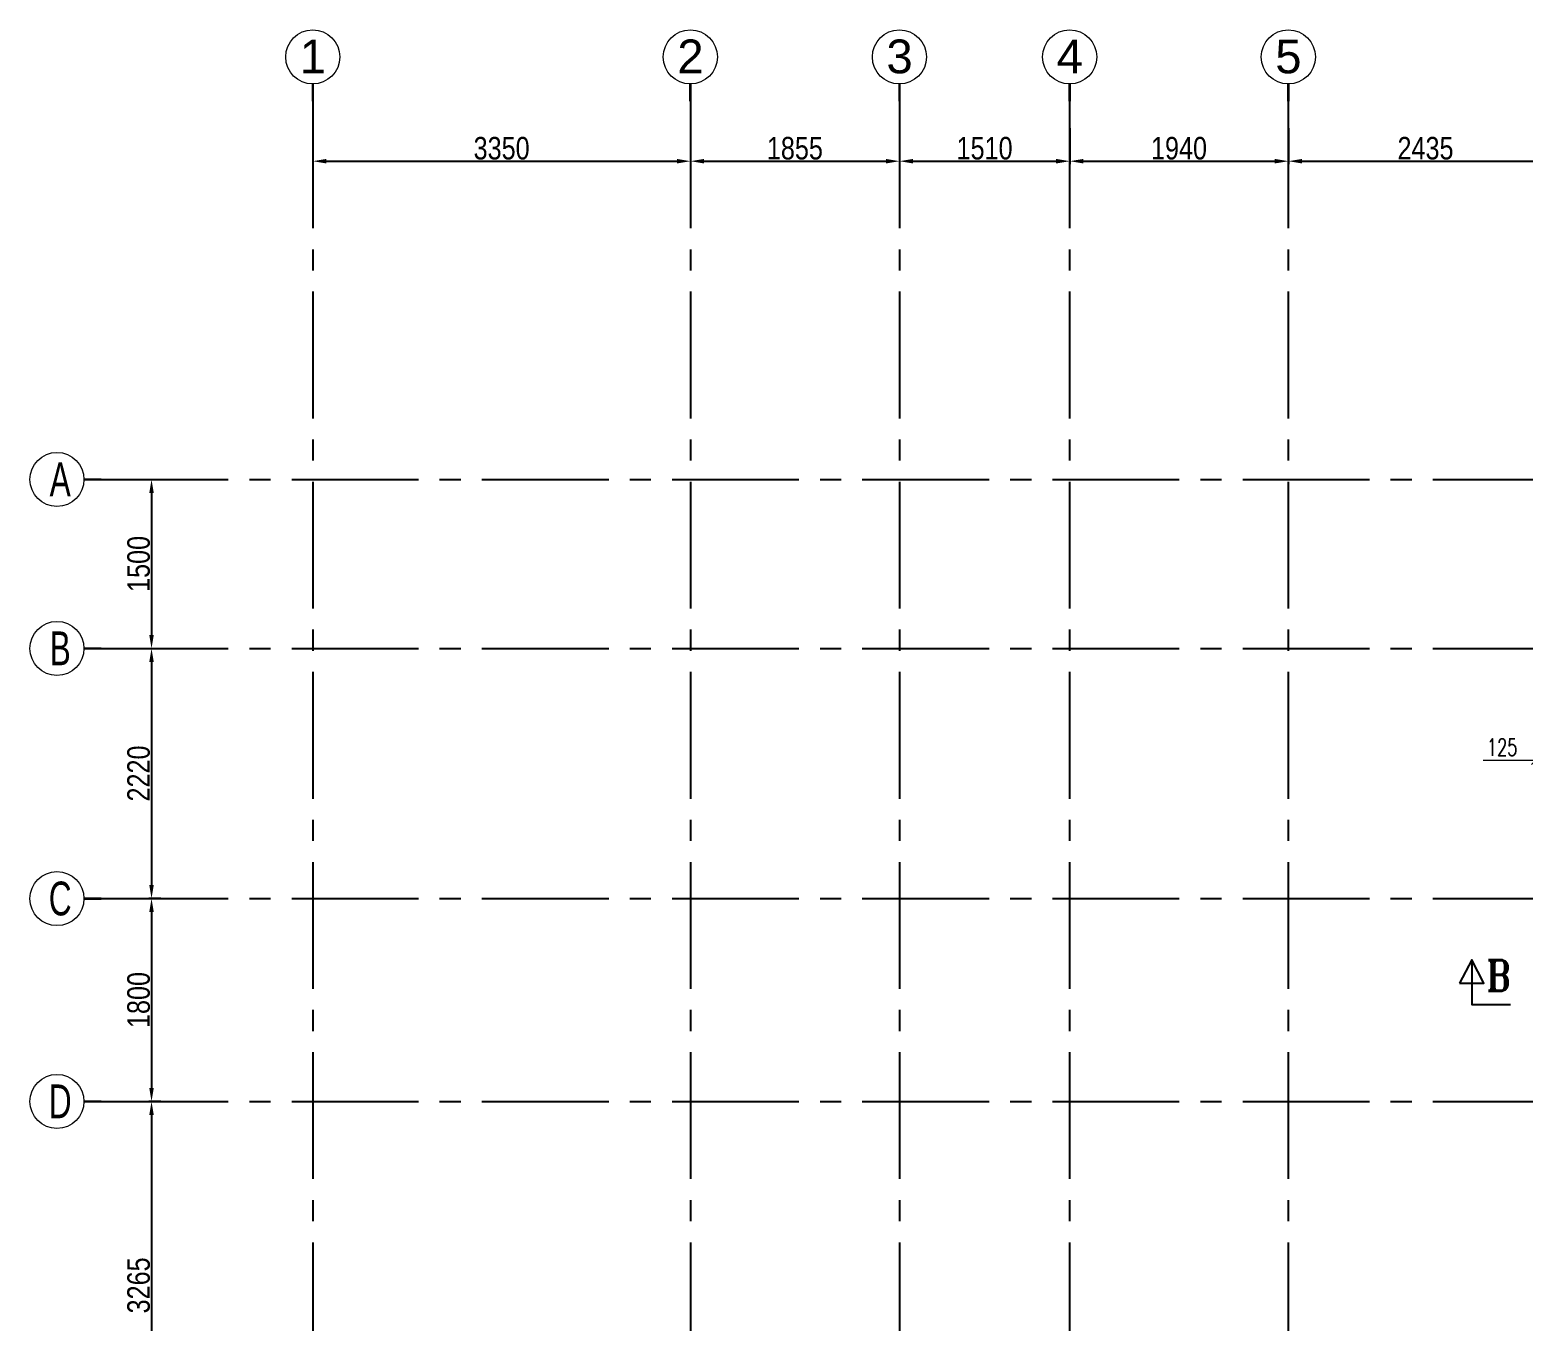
# Model space of a CAD drawing. Header units: millimetres. Extents: x 1255966 to 1543012, y 318612 to 465611.
# Drawn here: x 1363246 to 1376494, y 358943 to 370403 of the extents above; entities that cross this region are included whole.
import ezdxf
from ezdxf.enums import TextEntityAlignment as Align

# ---------------------------------------------------------------- set-up
doc = ezdxf.new("R2010")
doc.units = ezdxf.units.MM
doc.header["$LTSCALE"] = 500
doc.header["$MEASUREMENT"] = 0
doc.header["$PDMODE"] = 34
doc.linetypes.add('Site$0$CENTER2', pattern=[1.125, 0.75, -0.125, 0.125, -0.125])
doc.layers.get('Defpoints').update_dxf_attribs({"lineweight": 0})
doc.layers.add('dim-M', color=1, linetype='Continuous', lineweight=15)
doc.layers.add('GRID NO.', color=7, linetype='Continuous', lineweight=20)
for name, color, linetype in [('GRID', 7, 'Continuous'), ('GRID DIM', 7, 'Continuous'), ('sec', 31, 'Continuous'), ('TEXT-20', 3, 'Continuous')]:
    doc.layers.add(name, color=color, linetype=linetype)
doc.styles.add('2MM', font='romans.shx', dxfattribs={"width": 0.7})
doc.styles.add('D50', font='arial.ttf', dxfattribs={"width": 0.8})
doc.styles.add('RT', font='romant.shx', dxfattribs={"height": 8})
doc.dimstyles.new('INNER DIM', dxfattribs={"dimtxt": 200, "dimasz": 120, "dimexe": 25, "dimexo": 25, "dimgap": 12, "dimtad": 1, "dimdec": 0, "dimrnd": 5, "dimzin": 0, "dimdsep": 46, "dimtxsty": 'D50', "dimcen": 0.09, "dimdle": 25, "dimclrt": 6, "dimadec": 0, "dimazin": 0, "dimtfac": 1, "dimtdec": 0, "dimtofl": 0, "dimtmove": 1, "dimatfit": 3, "dimfxl": 75, "dimtolj": 1, "dimtzin": 0, "dimarcsym": 0})
doc.dimstyles.new('RAJESH', dxfattribs={"dimtxt": 200, "dimasz": 180, "dimexe": 100, "dimexo": 250, "dimgap": 50, "dimtad": 2, "dimdec": 0, "dimrnd": 5, "dimzin": 1, "dimdsep": 46, "dimtxsty": '2MM', "dimblk": 'OBLIQUE', "dimcen": 0, "dimdle": 100, "dimclrd": 1, "dimclre": 1, "dimclrt": 3, "dimadec": 0, "dimazin": 0, "dimtfac": 1, "dimtdec": 0, "dimtix": 1, "dimtmove": 2, "dimatfit": 3, "dimfxl": 1, "dimtolj": 1, "dimlwd": -1, "dimarcsym": 0})

# ---------------------------------------------------------------- blocks, each defined once
blk = doc.blocks.new('GRID MARK')
at = {"layer": 'GRID NO.', "const_width": 50}
blk.add_lwpolyline([(0, -541), (0, -891)], dxfattribs=at)
at = {"layer": 'GRID NO.'}
blk.add_circle((0, 0), 541, dxfattribs=at)
at = {"layer": 'GRID NO.', "style": 'D50', "width": 0.8}
blk.add_attdef('Y1', text='', height=500, dxfattribs=at).set_placement((-33, -267), align=Align.CENTER)
blk = doc.blocks.new('*D11')
at = {"layer": 'Defpoints', "color": 0, "linetype": 'Continuous', "transparency": 16777216}
for p in [(1365756, 258449), (1369106, 258449), (1369106, 258393)]:
    blk.add_point(p, dxfattribs=at)
at = {"layer": 'GRID DIM', "color": 0, "linetype": 'Continuous', "lineweight": -2, "transparency": 16777216}
for p, q in [((1365756, 258424), (1365756, 258368)), ((1369106, 258424), (1369106, 258368))]:
    blk.add_line(p, q, dxfattribs=at)
at = {"layer": 'GRID DIM', "linetype": 'Continuous', "lineweight": -2, "transparency": 16777216}
blk.add_line((1365876, 258393), (1368986, 258393), dxfattribs=at)
at = {"layer": 'GRID DIM', "linetype": 'Continuous', "transparency": 16777216}
for points in [[(1365876, 258413), (1365876, 258373), (1365756, 258393)], [(1368986, 258413), (1368986, 258373), (1369106, 258393)]]:
    blk.add_solid(points, dxfattribs=at)
at = {"layer": 'GRID DIM', "linetype": 'Continuous', "transparency": 16777216, "insert": (1367431, 258507), "char_height": 200, "attachment_point": 5, "style": 'D50'}
blk.add_mtext('\\A1;3350', dxfattribs=at)
blk = doc.blocks.new('*D12')
at = {"layer": 'Defpoints', "color": 0, "linetype": 'Continuous', "transparency": 16777216}
for p in [(1370961, 258711), (1369106, 258449), (1370961, 258393)]:
    blk.add_point(p, dxfattribs=at)
at = {"layer": 'GRID DIM', "color": 0, "linetype": 'Continuous', "lineweight": -2, "transparency": 16777216}
for p, q in [((1370961, 258686), (1370961, 258368)), ((1369106, 258424), (1369106, 258368))]:
    blk.add_line(p, q, dxfattribs=at)
at = {"layer": 'GRID DIM', "linetype": 'Continuous', "lineweight": -2, "transparency": 16777216}
blk.add_line((1369226, 258393), (1370841, 258393), dxfattribs=at)
at = {"layer": 'GRID DIM', "linetype": 'Continuous', "transparency": 16777216}
for points in [[(1369226, 258413), (1369226, 258373), (1369106, 258393)], [(1370841, 258413), (1370841, 258373), (1370961, 258393)]]:
    blk.add_solid(points, dxfattribs=at)
at = {"layer": 'GRID DIM', "linetype": 'Continuous', "transparency": 16777216, "insert": (1370033, 258507), "char_height": 200, "attachment_point": 5, "style": 'D50'}
blk.add_mtext('\\A1;1855', dxfattribs=at)
blk = doc.blocks.new('*D13')
at = {"layer": 'Defpoints', "color": 0, "linetype": 'Continuous', "transparency": 16777216}
for p in [(1370961, 258711), (1372471, 258711), (1372471, 258393)]:
    blk.add_point(p, dxfattribs=at)
at = {"layer": 'GRID DIM', "color": 0, "linetype": 'Continuous', "lineweight": -2, "transparency": 16777216}
for p, q in [((1370961, 258686), (1370961, 258368)), ((1372471, 258686), (1372471, 258368))]:
    blk.add_line(p, q, dxfattribs=at)
at = {"layer": 'GRID DIM', "linetype": 'Continuous', "lineweight": -2, "transparency": 16777216}
blk.add_line((1371081, 258393), (1372351, 258393), dxfattribs=at)
at = {"layer": 'GRID DIM', "linetype": 'Continuous', "transparency": 16777216}
for points in [[(1371081, 258413), (1371081, 258373), (1370961, 258393)], [(1372351, 258413), (1372351, 258373), (1372471, 258393)]]:
    blk.add_solid(points, dxfattribs=at)
at = {"layer": 'GRID DIM', "linetype": 'Continuous', "transparency": 16777216, "insert": (1371716, 258507), "char_height": 200, "attachment_point": 5, "style": 'D50'}
blk.add_mtext('\\A1;1510', dxfattribs=at)
blk = doc.blocks.new('*D14')
at = {"layer": 'Defpoints', "color": 0, "linetype": 'Continuous', "transparency": 16777216}
for p in [(1372471, 258711), (1374411, 258711), (1374411, 258393)]:
    blk.add_point(p, dxfattribs=at)
at = {"layer": 'GRID DIM', "color": 0, "linetype": 'Continuous', "lineweight": -2, "transparency": 16777216}
for p, q in [((1372471, 258686), (1372471, 258368)), ((1374411, 258686), (1374411, 258368))]:
    blk.add_line(p, q, dxfattribs=at)
at = {"layer": 'GRID DIM', "linetype": 'Continuous', "lineweight": -2, "transparency": 16777216}
blk.add_line((1372591, 258393), (1374291, 258393), dxfattribs=at)
at = {"layer": 'GRID DIM', "linetype": 'Continuous', "transparency": 16777216}
for points in [[(1372591, 258413), (1372591, 258373), (1372471, 258393)], [(1374291, 258413), (1374291, 258373), (1374411, 258393)]]:
    blk.add_solid(points, dxfattribs=at)
at = {"layer": 'GRID DIM', "linetype": 'Continuous', "transparency": 16777216, "insert": (1373441, 258507), "char_height": 200, "attachment_point": 5, "style": 'D50'}
blk.add_mtext('\\A1;1940', dxfattribs=at)
blk = doc.blocks.new('*D15')
at = {"layer": 'Defpoints', "color": 0, "linetype": 'Continuous', "transparency": 16777216}
for p in [(1374411, 258711), (1376846, 258711), (1376846, 258393)]:
    blk.add_point(p, dxfattribs=at)
at = {"layer": 'GRID DIM', "color": 0, "linetype": 'Continuous', "lineweight": -2, "transparency": 16777216}
for p, q in [((1374411, 258686), (1374411, 258368)), ((1376846, 258686), (1376846, 258368))]:
    blk.add_line(p, q, dxfattribs=at)
at = {"layer": 'GRID DIM', "linetype": 'Continuous', "lineweight": -2, "transparency": 16777216}
blk.add_line((1374531, 258393), (1376726, 258393), dxfattribs=at)
at = {"layer": 'GRID DIM', "linetype": 'Continuous', "transparency": 16777216}
for points in [[(1374531, 258413), (1374531, 258373), (1374411, 258393)], [(1376726, 258413), (1376726, 258373), (1376846, 258393)]]:
    blk.add_solid(points, dxfattribs=at)
at = {"layer": 'GRID DIM', "linetype": 'Continuous', "transparency": 16777216, "insert": (1375628, 258507), "char_height": 200, "attachment_point": 5, "style": 'D50'}
blk.add_mtext('\\A1;2435', dxfattribs=at)
blk = doc.blocks.new('*D53')
at = {"layer": 'Defpoints', "color": 0, "linetype": 'Continuous', "transparency": 16777216}
for p in [(1364325, 255569), (1364325, 254069), (1364325, 254069)]:
    blk.add_point(p, dxfattribs=at)
at = {"layer": 'GRID DIM', "color": 0, "linetype": 'Continuous', "lineweight": -2, "transparency": 16777216}
for p, q in [((1364350, 255569), (1364350, 255569)), ((1364350, 254069), (1364350, 254069))]:
    blk.add_line(p, q, dxfattribs=at)
at = {"layer": 'GRID DIM', "linetype": 'Continuous', "lineweight": -2, "transparency": 16777216}
blk.add_line((1364325, 255449), (1364325, 254189), dxfattribs=at)
at = {"layer": 'GRID DIM', "linetype": 'Continuous', "transparency": 16777216}
for points in [[(1364305, 255449), (1364345, 255449), (1364325, 255569)], [(1364305, 254189), (1364345, 254189), (1364325, 254069)]]:
    blk.add_solid(points, dxfattribs=at)
at = {"layer": 'GRID DIM', "linetype": 'Continuous', "transparency": 16777216, "insert": (1364211, 254819), "char_height": 200, "attachment_point": 5, "rotation": 90, "style": 'D50'}
blk.add_mtext('\\A1;1500', dxfattribs=at)
blk = doc.blocks.new('*D54')
at = {"layer": 'Defpoints', "color": 0, "linetype": 'Continuous', "transparency": 16777216}
for p in [(1364325, 254069), (1364325, 251849), (1364433, 251849)]:
    blk.add_point(p, dxfattribs=at)
at = {"layer": 'GRID DIM', "color": 0, "linetype": 'Continuous', "lineweight": -2, "transparency": 16777216}
for p, q in [((1364350, 254069), (1364350, 254069)), ((1364408, 251849), (1364300, 251849))]:
    blk.add_line(p, q, dxfattribs=at)
at = {"layer": 'GRID DIM', "linetype": 'Continuous', "lineweight": -2, "transparency": 16777216}
blk.add_line((1364325, 253949), (1364325, 251969), dxfattribs=at)
at = {"layer": 'GRID DIM', "linetype": 'Continuous', "transparency": 16777216}
for points in [[(1364305, 253949), (1364345, 253949), (1364325, 254069)], [(1364305, 251969), (1364345, 251969), (1364325, 251849)]]:
    blk.add_solid(points, dxfattribs=at)
at = {"layer": 'GRID DIM', "linetype": 'Continuous', "transparency": 16777216, "insert": (1364211, 252959), "char_height": 200, "attachment_point": 5, "rotation": 90, "style": 'D50'}
blk.add_mtext('\\A1;2220', dxfattribs=at)
blk = doc.blocks.new('*D55')
at = {"layer": 'Defpoints', "color": 0, "linetype": 'Continuous', "transparency": 16777216}
for p in [(1364433, 251849), (1364325, 250049), (1364433, 250049)]:
    blk.add_point(p, dxfattribs=at)
at = {"layer": 'GRID DIM', "color": 0, "linetype": 'Continuous', "lineweight": -2, "transparency": 16777216}
for p, q in [((1364408, 251849), (1364300, 251849)), ((1364408, 250049), (1364300, 250049))]:
    blk.add_line(p, q, dxfattribs=at)
at = {"layer": 'GRID DIM', "linetype": 'Continuous', "lineweight": -2, "transparency": 16777216}
blk.add_line((1364325, 251729), (1364325, 250169), dxfattribs=at)
at = {"layer": 'GRID DIM', "linetype": 'Continuous', "transparency": 16777216}
for points in [[(1364305, 251729), (1364345, 251729), (1364325, 251849)], [(1364305, 250169), (1364345, 250169), (1364325, 250049)]]:
    blk.add_solid(points, dxfattribs=at)
at = {"layer": 'GRID DIM', "linetype": 'Continuous', "transparency": 16777216, "insert": (1364211, 250949), "char_height": 200, "attachment_point": 5, "rotation": 90, "style": 'D50'}
blk.add_mtext('\\A1;1800', dxfattribs=at)
blk = doc.blocks.new('*D56')
at = {"layer": 'Defpoints', "color": 0, "linetype": 'Continuous', "transparency": 16777216}
for p in [(1364433, 250049), (1364325, 246784), (1364433, 246784)]:
    blk.add_point(p, dxfattribs=at)
at = {"layer": 'GRID DIM', "color": 0, "linetype": 'Continuous', "lineweight": -2, "transparency": 16777216}
for p, q in [((1364408, 250049), (1364300, 250049)), ((1364408, 246784), (1364300, 246784))]:
    blk.add_line(p, q, dxfattribs=at)
at = {"layer": 'GRID DIM', "linetype": 'Continuous', "lineweight": -2, "transparency": 16777216}
blk.add_line((1364325, 249929), (1364325, 246904), dxfattribs=at)
at = {"layer": 'GRID DIM', "linetype": 'Continuous', "transparency": 16777216}
for points in [[(1364305, 249929), (1364345, 249929), (1364325, 250049)], [(1364305, 246904), (1364345, 246904), (1364325, 246784)]]:
    blk.add_solid(points, dxfattribs=at)
at = {"layer": 'GRID DIM', "linetype": 'Continuous', "transparency": 16777216, "insert": (1364211, 248416), "char_height": 200, "attachment_point": 5, "rotation": 90, "style": 'D50'}
blk.add_mtext('\\A1;3265', dxfattribs=at)
blk = doc.blocks.new('_Oblique')
at = {"color": 0, "linetype": 'ByBlock', "lineweight": -2}
blk.add_line((-0.5, -0.5), (0.5, 0.5), dxfattribs=at)
blk = doc.blocks.new('*D689')
at = {"layer": 'Defpoints', "color": 0, "ltscale": 100, "transparency": 16777216}
for p in [(1376606, 363816), (1376731, 363921), (1376731, 363816)]:
    blk.add_point(p, dxfattribs=at)
at = {"layer": 'dim-M', "color": 1, "lineweight": -2, "ltscale": 100, "transparency": 16777216}
for p, q in [((1376606, 363856), (1376606, 363996)), ((1376731, 363856), (1376731, 363996))]:
    blk.add_line(p, q, dxfattribs=at)
at = {"layer": 'dim-M', "color": 1, "ltscale": 100, "transparency": 16777216}
for p, q in [((1376141, 363921), (1376606, 363921)), ((1376531, 363921), (1376806, 363921))]:
    blk.add_line(p, q, dxfattribs=at)
at = {"layer": 'dim-M', "color": 1, "ltscale": 100, "transparency": 16777216, "xscale": 75, "yscale": 75, "zscale": 75, "rotation": 180}
blk.add_blockref('_Oblique', (1376606, 363921), dxfattribs=at)
at = {"layer": 'dim-M', "color": 1, "ltscale": 100, "transparency": 16777216, "xscale": 75, "yscale": 75, "zscale": 75}
blk.add_blockref('_Oblique', (1376731, 363921), dxfattribs=at)
at = {"layer": 'dim-M', "color": 3, "ltscale": 100, "transparency": 16777216, "insert": (1376308, 364036), "char_height": 150, "attachment_point": 5, "style": '2MM'}
blk.add_mtext('\\A1;125', dxfattribs=at)
blk = doc.blocks.new('EEE')
at = {"layer": 'GRID', "color": 16, "linetype": 'Site$0$CENTER2', "ltscale": 3}
for points in [[(1365755.6, 258923.2), (1365755.6, 223711.9)], [(1369105.6, 258923.2), (1369105.6, 223711.9)], [(1370960.6, 258923.2), (1370960.6, 223711.9)], [(1372470.6, 258923.2), (1372470.6, 223711.9)], [(1374410.6, 258923.2), (1374410.6, 223711.9)], [(1363880.9, 255568.6), (1442964.5, 255568.6)], [(1363880.9, 254068.6), (1442964.5, 254068.6)], [(1363880.9, 251848.8), (1442964.5, 251848.8)], [(1363880.9, 250048.6), (1442964.5, 250048.6)]]:
    blk.add_lwpolyline(points, dxfattribs=at)
at = {"layer": 'GRID NO.'}
ref = blk.add_blockref('GRID MARK', (1365755.6, 259318.5), dxfattribs=dict(at, xscale=0.4435200000032785, yscale=0.4435200000032785, zscale=0.4435200000032785))
ref.add_attrib('Y1', '1', dxfattribs={"height": 300, "style": 'D50'}).set_placement((1365756.7, 259172.9), align=Align.CENTER)
ref = blk.add_blockref('GRID MARK', (1369105.6, 259318.5), dxfattribs=dict(at, xscale=0.4435200000032785, yscale=0.4435200000032785, zscale=0.4435200000032785))
ref.add_attrib('Y1', '2', dxfattribs={"height": 300, "style": 'D50'}).set_placement((1369106.7, 259172.9), align=Align.CENTER)
ref = blk.add_blockref('GRID MARK', (1370960.6, 259318.5), dxfattribs=dict(at, xscale=0.4435200000032785, yscale=0.4435200000032785, zscale=0.4435200000032785))
ref.add_attrib('Y1', '3', dxfattribs={"height": 300, "style": 'D50'}).set_placement((1370961.7, 259172.9), align=Align.CENTER)
ref = blk.add_blockref('GRID MARK', (1372470.6, 259318.5), dxfattribs=dict(at, xscale=0.4435200000032785, yscale=0.4435200000032785, zscale=0.4435200000032785))
ref.add_attrib('Y1', '4', dxfattribs={"height": 300, "style": 'D50'}).set_placement((1372471.7, 259172.9), align=Align.CENTER)
ref = blk.add_blockref('GRID MARK', (1374410.6, 259318.5), dxfattribs=dict(at, xscale=0.4435200000032785, yscale=0.4435200000032785, zscale=0.4435200000032785))
ref.add_attrib('Y1', '5', dxfattribs={"height": 300, "style": 'D50'}).set_placement((1374411.7, 259172.9), align=Align.CENTER)
ref = blk.add_blockref('GRID MARK', (1363485.6, 255568.6), dxfattribs=dict(at, xscale=0.443520000003279, yscale=0.443520000003279, zscale=0.443520000003279, rotation=90))
ref.add_attrib('Y1', 'A', dxfattribs={"height": 300, "style": 'D50', "width": 0.669886}).set_placement((1363514.6, 255569.7), align=Align.MIDDLE_CENTER)
ref = blk.add_blockref('GRID MARK', (1363485.6, 254068.6), dxfattribs=dict(at, xscale=0.443520000003279, yscale=0.443520000003279, zscale=0.443520000003279, rotation=90))
ref.add_attrib('Y1', 'B', dxfattribs={"height": 300, "style": 'D50', "width": 0.669886}).set_placement((1363514.6, 254069.7), align=Align.MIDDLE_CENTER)
ref = blk.add_blockref('GRID MARK', (1363485.6, 251848.8), dxfattribs=dict(at, xscale=0.443520000003279, yscale=0.443520000003279, zscale=0.443520000003279, rotation=90))
ref.add_attrib('Y1', 'C', dxfattribs={"height": 300, "style": 'D50', "width": 0.669886}).set_placement((1363514.6, 251849.8), align=Align.MIDDLE_CENTER)
ref = blk.add_blockref('GRID MARK', (1363485.6, 250048.6), dxfattribs=dict(at, xscale=0.443520000003279, yscale=0.443520000003279, zscale=0.443520000003279, rotation=90))
ref.add_attrib('Y1', 'D', dxfattribs={"height": 300, "style": 'D50', "width": 0.669886}).set_placement((1363514.6, 250049.7), align=Align.MIDDLE_CENTER)
at = {"layer": 'GRID DIM', "color": 0, "linetype": 'Continuous'}
for base, p1, p2, picture, middle in [((1369105.6, 258393.3), (1365755.6, 258449.4), (1369105.6, 258449.4), '*D11', (1367430.6, 258507.5)), ((1370960.6, 258393.3), (1369105.6, 258449.4), (1370960.6, 258710.6), '*D12', (1370033.1, 258507.4)), ((1372470.6, 258393.3), (1370960.6, 258710.6), (1372470.6, 258710.6), '*D13', (1371715.6, 258507.4)), ((1374410.6, 258393.3), (1372470.6, 258710.6), (1374410.6, 258710.6), '*D14', (1373440.6, 258507.4)), ((1376845.6, 258393.3), (1374410.6, 258710.6), (1376845.6, 258710.6), '*D15', (1375628.1, 258507.5))]:
    dim = blk.add_linear_dim(base=base, p1=p1, p2=p2, dimstyle='INNER DIM', override={"dimclrd": 256, "dimclrt": 256}, dxfattribs=at)
    dim.commit()
    dim.dimension.update_dxf_attribs({"geometry": picture, "text_midpoint": middle})
for base, p1, p2, picture, middle in [((1364325, 254068.6), (1364325, 255568.6), (1364325, 254068.6), '*D53', (1364210.9, 254818.6)), ((1364325, 251848.8), (1364325, 254068.6), (1364432.8, 251848.8), '*D54', (1364210.9, 252958.7)), ((1364325, 250048.6), (1364432.8, 251848.8), (1364432.8, 250048.6), '*D55', (1364210.9, 250948.7)), ((1364325, 246783.6), (1364432.8, 250048.6), (1364432.8, 246783.6), '*D56', (1364210.8, 248416.1))]:
    dim = blk.add_linear_dim(base=base, p1=p1, p2=p2, angle=90, dimstyle='INNER DIM', override={"dimclrd": 256, "dimclrt": 256}, dxfattribs=at)
    dim.commit()
    dim.dimension.update_dxf_attribs({"geometry": picture, "text_midpoint": middle})

msp = doc.modelspace()

# ---------------------------------------------------------------- linework, layer by layer
at = {"layer": 'sec', "color": 4}
for points in [[(1375930.6, 361942.2), (1376144.9, 361942.2), (1376037.8, 362150.9), (1375930.6, 361942.2)], [(1376037.8, 362150.9), (1376037.8, 361752), (1376382.8, 361752)]]:
    msp.add_lwpolyline(points, dxfattribs=at)

# ---------------------------------------------------------------- block references
at = {"layer": 'GRID', "color": 4}
msp.add_blockref('EEE', (0, 110844.1), dxfattribs=at)

# ---------------------------------------------------------------- texts
at = {"layer": 'TEXT-20', "color": 4, "lineweight": 20, "ltscale": 0.2, "style": 'RT', "width": 0.85}
msp.add_text('B', height=272.2, dxfattribs=at).set_placement((1376167, 361874.7))

# ---------------------------------------------------------------- dimensions: what is measured, and where the dimension line sits
at = {"layer": 'dim-M', "ltscale": 100}
dim = msp.add_linear_dim(base=(1376730.6, 363920.9), p1=(1376605.6, 363816.4), p2=(1376730.6, 363816.4), dimstyle='RAJESH', override={"dimtxt": 150, "dimasz": 75, "dimexe": 75, "dimexo": 40, "dimgap": 40, "dimdle": 75, "dimtmove": 1}, dxfattribs=at)
dim.commit()
dim.dimension.update_dxf_attribs({"geometry": '*D689', "text_midpoint": (1376308.2, 364010.5), "dimtype": 160})

doc.saveas('drawing.dxf')
